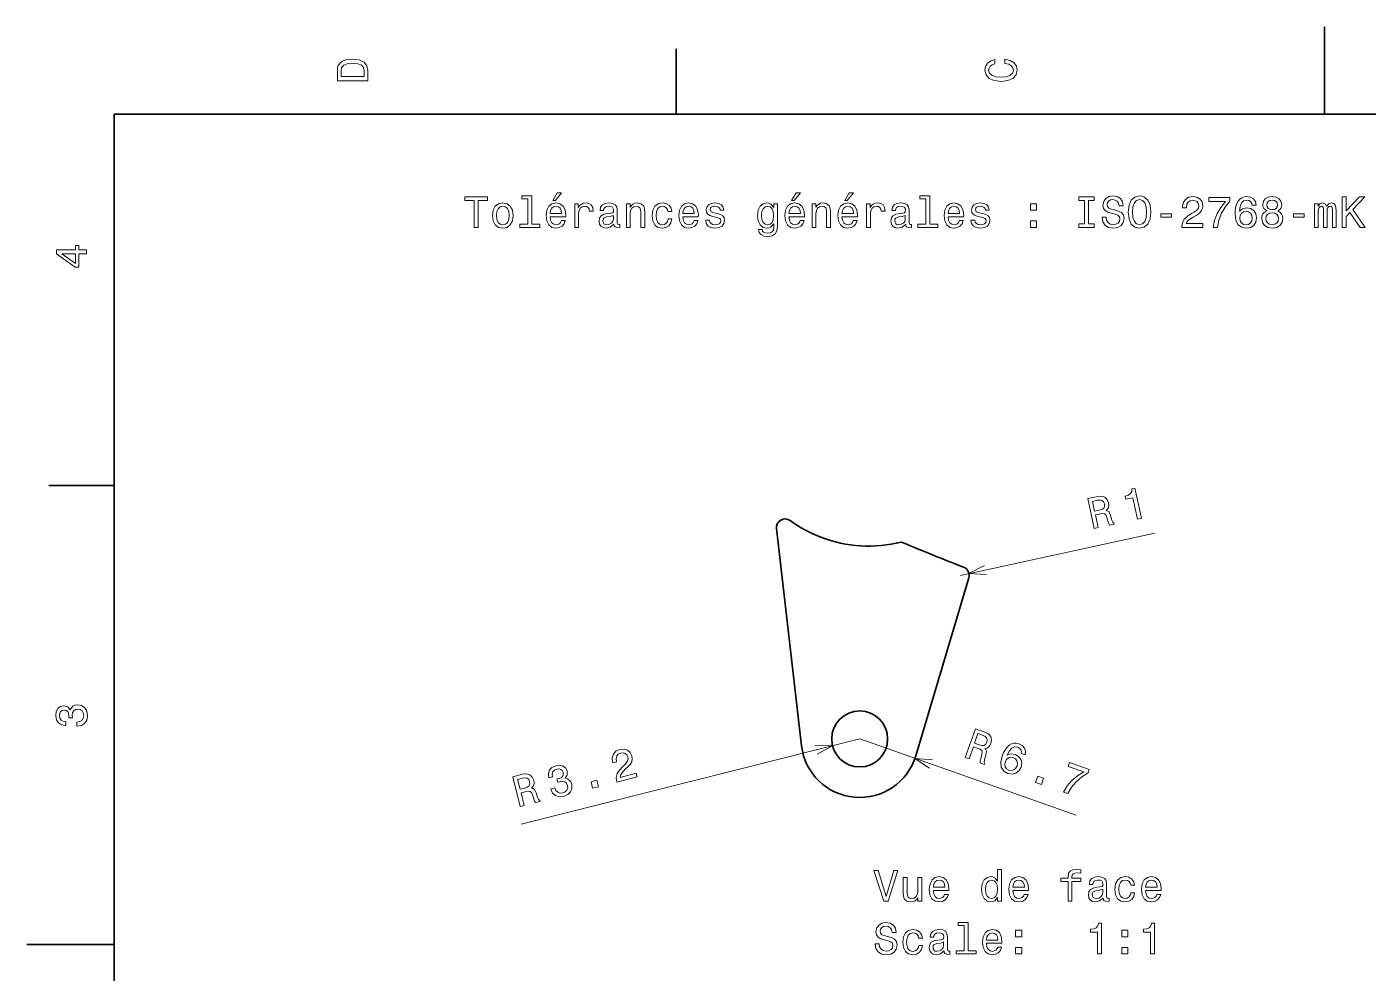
# Model space of a CAD drawing. Extents: x 0 to 297, y 0 to 210.
# Drawn here: x 0 to 153.5, y 101.7 to 210 of the extents above; entities that cross this region are included whole.
import ezdxf

# ---------------------------------------------------------------- set-up
doc = ezdxf.new("R2010")
doc.units = 0

msp = doc.modelspace()

# ---------------------------------------------------------------- linework, layer by layer
at = {"color": 7, "lineweight": 35, "ltscale": 0.25}
for p, q in [((148.5, 200), (148.5, 210)), ((10, 105), (0, 105))]:
    msp.add_line(p, q, dxfattribs=at)
at = {"color": 7, "lineweight": 35, "ltscale": 0.1875}
for p, q in [((74.300003, 200), (74.300003, 207.5)), ((10, 157.5), (2.5, 157.5))]:
    msp.add_line(p, q, dxfattribs=at)
at = {"color": 7, "lineweight": 35}
for p, q in [((287, 200), (10, 200)), ((10, 200), (10, 10)), ((85.776993, 152.578308), (88.652626, 127.743233)), ((101.72876, 126.59922), (107.796471, 146.946716))]:
    msp.add_line(p, q, dxfattribs=at)
at = {"color": 7, "lineweight": 13}
for p, q in [((106.838173, 147.232483), (129.091797, 152.061569)), ((95.308159, 128.51387), (56.563499, 118.760437)), ((95.308159, 128.51387), (120.064095, 119.802032))]:
    msp.add_line(p, q, dxfattribs=at)
for points in [[(35.533215, 204.994965), (35.533215, 203.829971), (39.033215, 203.829971), (39.033215, 204.994965), (38.922264, 205.544678), (38.584366, 205.953171), (38.034657, 206.205338), (37.283215, 206.296112), (36.516644, 206.215424), (36.21405, 206.114563), (35.971977, 205.973343), (35.644165, 205.56485), (35.563473, 205.297562)], [(35.951801, 204.959656), (36.027451, 205.342941), (36.259438, 205.605194), (36.672985, 205.761536), (37.283215, 205.811966), (37.873272, 205.756485), (38.286816, 205.600143), (38.533936, 205.332855), (38.614628, 204.959656), (38.614628, 204.298996), (35.951801, 204.298996)], [(111.93206, 205.817017), (112.35569, 205.716141), (112.658287, 205.549713), (112.844887, 205.317734), (112.905403, 205.045395), (112.814629, 204.71759), (112.54229, 204.460388), (112.098488, 204.28891), (111.483215, 204.233429), (110.872986, 204.28891), (110.424141, 204.455338), (110.151802, 204.71254), (110.055984, 205.045395), (110.106415, 205.287476), (110.247627, 205.494247), (110.474571, 205.655624), (110.787247, 205.766571), (110.787247, 206.245682), (110.308144, 206.094391), (109.94503, 205.832138), (109.718086, 205.474075), (109.637398, 205.045395), (109.763474, 204.510818), (110.116501, 204.10231), (110.696472, 203.840057), (111.483215, 203.749283), (112.269958, 203.840057), (112.84993, 204.10231), (113.208, 204.510818), (113.329041, 205.045395), (113.233215, 205.51442), (112.965927, 205.892654), (112.527161, 206.159943), (111.93206, 206.301163)], [(51.201794, 187.052185), (51.665771, 187.052185), (51.665771, 190.128555), (52.72485, 190.128555), (52.72485, 190.552185), (50.137672, 190.552185), (50.137672, 190.128555), (51.201794, 190.128555)], [(57.344444, 190.300018), (57.344444, 187.425385), (56.431622, 187.425385), (56.431622, 187.052185), (58.69603, 187.052185), (58.69603, 187.425385), (57.78825, 187.425385), (57.78825, 190.673218), (56.648479, 190.673218), (56.648479, 190.300018)], [(60.193871, 190.128555), (60.491421, 190.128555), (61.192429, 190.985901), (60.698193, 190.985901)], [(87.518074, 190.128555), (87.815628, 190.128555), (88.516632, 190.985901), (88.0224, 190.985901)], [(93.590118, 190.128555), (93.887665, 190.128555), (94.588676, 190.985901), (94.094437, 190.985901)], [(102.884781, 190.300018), (102.884781, 187.425385), (101.971962, 187.425385), (101.971962, 187.052185), (104.236374, 187.052185), (104.236374, 187.425385), (103.32859, 187.425385), (103.32859, 190.673218), (102.18882, 190.673218), (102.18882, 190.300018)], [(121.030319, 187.475815), (120.384781, 187.475815), (120.384781, 187.052185), (122.139824, 187.052185), (122.139824, 187.475815), (121.494293, 187.475815), (121.494293, 190.128555), (122.139824, 190.128555), (122.139824, 190.552185), (120.384781, 190.552185), (120.384781, 190.128555), (121.030319, 190.128555)], [(123.501503, 188.207077), (123.042564, 188.207077), (123.143433, 187.672501), (123.395592, 187.279129), (123.78392, 187.042099), (124.308418, 186.95636), (124.827873, 187.037048), (125.216202, 187.258957), (125.463318, 187.606934), (125.554092, 188.065872), (125.478447, 188.479416), (125.266632, 188.746704), (124.923691, 188.923218), (124.46476, 189.054352), (124.071388, 189.150162), (123.814178, 189.261124), (123.667931, 189.422501), (123.622536, 189.674667), (123.667931, 189.901611), (123.799049, 190.073074), (124.000778, 190.189072), (124.27816, 190.229416), (124.560577, 190.178986), (124.782478, 190.042816), (124.928734, 189.815872), (124.999336, 189.50824), (125.458275, 189.50824), (125.458275, 189.518326), (125.377579, 189.992386), (125.140549, 190.345413), (124.767349, 190.567322), (124.263031, 190.64296), (123.809135, 190.567322), (123.456108, 190.355499), (123.229164, 190.027695), (123.148476, 189.604065), (123.214035, 189.225815), (123.405678, 188.968613), (123.708275, 188.797134), (124.121819, 188.666016), (124.530319, 188.550018), (124.837959, 188.439072), (125.024559, 188.277695), (125.090118, 188.015442), (125.029602, 187.748154), (124.87326, 187.546417), (124.63623, 187.420334), (124.32859, 187.37999), (123.985649, 187.435471), (123.723404, 187.596848), (123.556976, 187.8591)], [(126.038246, 188.802185), (126.129028, 188.015442), (126.391273, 187.435471), (126.799774, 187.077408), (127.334358, 186.95636), (127.863899, 187.077408), (128.277435, 187.435471), (128.534637, 188.015442), (128.630463, 188.802185), (128.534637, 189.583893), (128.423691, 189.901611), (128.277435, 190.163849), (127.863899, 190.521927), (127.611732, 190.612701), (127.334358, 190.64801), (126.794731, 190.521927), (126.38623, 190.1689), (126.129028, 189.588928)], [(132.175858, 187.052185), (134.581482, 187.052185), (134.581482, 187.485901), (132.680176, 187.485901), (132.786102, 187.722931), (132.967651, 187.919617), (133.527435, 188.277695), (133.824997, 188.428986), (134.157852, 188.645844), (134.394882, 188.89801), (134.531052, 189.195557), (134.581482, 189.533447), (134.495743, 189.957077), (134.258713, 190.289932), (133.895599, 190.501755), (133.426575, 190.577408), (132.942429, 190.491669), (132.57428, 190.254639), (132.33725, 189.876389), (132.256561, 189.377106), (132.256561, 189.306503), (132.715485, 189.306503), (132.715485, 189.346848), (132.760864, 189.689789), (132.897034, 189.941956), (133.113892, 190.103333), (133.401367, 190.158813), (133.693878, 190.108383), (133.910736, 189.9823), (134.051941, 189.785614), (134.102371, 189.538498), (134.067078, 189.306503), (133.971252, 189.109818), (133.809875, 188.938354), (133.587967, 188.787048), (133.290405, 188.625671), (132.796173, 188.312988), (132.448196, 187.980133), (132.241425, 187.576675), (132.175858, 187.067322)], [(135.741425, 187.052185), (136.250793, 187.052185), (136.417221, 187.884323), (136.709717, 188.66098), (137.12326, 189.382156), (137.662903, 190.057953), (137.662903, 190.476532), (135.262329, 190.476532), (135.262329, 190.017609), (137.178741, 190.017609), (136.623993, 189.336761), (136.205414, 188.625671), (135.912903, 187.869186)], [(140.688843, 189.6091), (140.593018, 190.017609), (140.371109, 190.32019), (140.028168, 190.511841), (139.584366, 190.577408), (139.286819, 190.542099), (139.029602, 190.446274), (138.802673, 190.289932), (138.611023, 190.068039), (138.459732, 189.790665), (138.348785, 189.452759), (138.278168, 189.054352), (138.257996, 188.605499), (138.338684, 187.889359), (138.585815, 187.369904), (138.984222, 187.057236), (139.5289, 186.951324), (140.018097, 187.042099), (140.391296, 187.279129), (140.633362, 187.652328), (140.719086, 188.126389), (140.633362, 188.605499), (140.401367, 188.973648), (140.043304, 189.205643), (139.599487, 189.286331), (139.120392, 189.185471), (138.762329, 188.89801), (138.837982, 189.452759), (138.999359, 189.851181), (139.246475, 190.088211), (139.589417, 190.1689), (139.841583, 190.128555), (140.033218, 190.022644), (140.159302, 189.84613), (140.224854, 189.6091)], [(141.88913, 188.938354), (141.631927, 188.797134), (141.455414, 188.600449), (141.344452, 188.353333), (141.309158, 188.055786), (141.389847, 187.606934), (141.621826, 187.258957), (142.000076, 187.037048), (142.514496, 186.951324), (143.023849, 187.037048), (143.4021, 187.258957), (143.634094, 187.606934), (143.719818, 188.055786), (143.679474, 188.353333), (143.573563, 188.600449), (143.391998, 188.797134), (143.139847, 188.938354), (143.341583, 189.059387), (143.482788, 189.225815), (143.568512, 189.427551), (143.598785, 189.674667), (143.518097, 190.03273), (143.306274, 190.32019), (142.963333, 190.50679), (142.514496, 190.577408), (142.060593, 190.50679), (141.717651, 190.32019), (141.500793, 190.03273), (141.42514, 189.674667), (141.450363, 189.427551), (141.536102, 189.225815)], [(150.528183, 187.052185), (150.992157, 187.052185), (150.992157, 188.297867), (151.405701, 188.741669), (152.58078, 187.052185), (153.14563, 187.052185), (151.733521, 189.079559), (153.10527, 190.552185), (152.48999, 190.552185), (150.992157, 188.933304), (150.992157, 190.552185), (150.528183, 190.552185)], [(53.294735, 188.403763), (53.375427, 187.788498), (53.607414, 187.33461), (53.975571, 187.052185), (54.469807, 186.95636), (54.959, 187.052185), (55.327156, 187.329559), (55.559143, 187.783447), (55.644878, 188.403763), (55.559143, 189.019043), (55.327156, 189.477982), (54.959, 189.755356), (54.469807, 189.856216), (53.975571, 189.755356), (53.607414, 189.472931), (53.375427, 189.019043)], [(53.748623, 188.408813), (53.794014, 188.862701), (53.935223, 189.190521), (54.16217, 189.392242), (54.469807, 189.462845), (54.7724, 189.392242), (54.999344, 189.195557), (55.140556, 188.862701), (55.190987, 188.408813), (55.140556, 187.949875), (54.999344, 187.61702), (54.7724, 187.415298), (54.469807, 187.349731), (54.16217, 187.415298), (53.935223, 187.61702), (53.794014, 187.949875)], [(59.88623, 188.277695), (61.661449, 188.277695), (61.666492, 188.484467), (61.5858, 189.064438), (61.363899, 189.498154), (61.010872, 189.760391), (60.541851, 189.856216), (60.08292, 189.755356), (59.729893, 189.472931), (59.502949, 189.014008), (59.422256, 188.408813), (59.497906, 187.788498), (59.72485, 187.33461), (60.07283, 187.052185), (60.526722, 186.95636), (60.920094, 187.021927), (61.242859, 187.19339), (61.479893, 187.465729), (61.616058, 187.828842), (61.177299, 187.828842), (61.086521, 187.627106), (60.955399, 187.475815), (60.582199, 187.354782), (60.294735, 187.410248), (60.077873, 187.586761), (59.936665, 187.874237), (59.88623, 188.262558)], [(59.88623, 188.650894), (59.941708, 188.998871), (60.077873, 189.256073), (60.284649, 189.412415), (60.556984, 189.467896), (60.824272, 189.412415), (61.031044, 189.256073), (61.157127, 188.998871), (61.202515, 188.650894)], [(62.700356, 187.052185), (63.144157, 187.052185), (63.144157, 188.600449), (63.189545, 188.973648), (63.325714, 189.240952), (63.547615, 189.402328), (63.845165, 189.457809), (64.06707, 189.422501), (64.233498, 189.32164), (64.334358, 189.150162), (64.369659, 188.918182), (64.818512, 188.918182), (64.757988, 189.326675), (64.591568, 189.619186), (64.314186, 189.7957), (63.935944, 189.856216), (63.678741, 189.815872), (63.456837, 189.715012), (63.260151, 189.543533), (63.103813, 189.311554), (63.103813, 189.760391), (62.700356, 189.760391)], [(67.178741, 187.405212), (67.178741, 187.390076), (67.203957, 187.218613), (67.279602, 187.09758), (67.597328, 187.001755), (67.844444, 187.042099), (67.844444, 187.38504), (67.738541, 187.369904), (67.597328, 187.435471), (67.572113, 187.637207), (67.572113, 189.039215), (67.511597, 189.397293), (67.335083, 189.649445), (67.027443, 189.800751), (66.593727, 189.856216), (66.170097, 189.7957), (65.857414, 189.624237), (65.660728, 189.356934), (65.595169, 189.003922), (65.595169, 188.973648), (65.993584, 188.973648), (66.028885, 189.185471), (66.139832, 189.336761), (66.321396, 189.427551), (66.578598, 189.462845), (66.825714, 189.437637), (67.002228, 189.361984), (67.108139, 189.230865), (67.14344, 189.049301), (67.12326, 188.837494), (67.042572, 188.731583), (66.840843, 188.681152), (66.462601, 188.640808), (66.028885, 188.550018), (65.721245, 188.388641), (65.539688, 188.136475), (65.484215, 187.763275), (65.534645, 187.43042), (65.690987, 187.183304), (65.943146, 187.026962), (66.29113, 186.971497), (66.760155, 187.077408)], [(68.605972, 187.052185), (69.049774, 187.052185), (69.049774, 188.615585), (69.095169, 188.973648), (69.241425, 189.235901), (69.468369, 189.397293), (69.770958, 189.457809), (70.013031, 189.407379), (70.16433, 189.27121), (70.239975, 189.044266), (70.265198, 188.741669), (70.265198, 187.052185), (70.709, 187.052185), (70.709, 188.832443), (70.688828, 189.190521), (70.598053, 189.488068), (70.300499, 189.760391), (69.836517, 189.856216), (69.579315, 189.820923), (69.362457, 189.725098), (69.175858, 189.563705), (69.029602, 189.346848), (69.029602, 189.760391), (68.605972, 189.760391)], [(73.366783, 188.862701), (73.805542, 188.862701), (73.714767, 189.266159), (73.49791, 189.583893), (73.160011, 189.780579), (72.721252, 189.856216), (72.237099, 189.755356), (71.868942, 189.472931), (71.636955, 189.014008), (71.556259, 188.398727), (71.631912, 187.788498), (71.858856, 187.33461), (72.216927, 187.052185), (72.706116, 186.95636), (73.139839, 187.032013), (73.477737, 187.24382), (73.709717, 187.576675), (73.810585, 188.020477), (73.386955, 188.020477), (73.31131, 187.738068), (73.170097, 187.526245), (72.968369, 187.395126), (72.721252, 187.354782), (72.413612, 187.420334), (72.191711, 187.62207), (72.055542, 187.949875), (72.010155, 188.413849), (72.055542, 188.867752), (72.196754, 189.195557), (72.423698, 189.397293), (72.721252, 189.467896), (72.983498, 189.422501), (73.180183, 189.306503), (73.31131, 189.114868)], [(75.066345, 188.277695), (76.841568, 188.277695), (76.846603, 188.484467), (76.765915, 189.064438), (76.544014, 189.498154), (76.190987, 189.760391), (75.72197, 189.856216), (75.263031, 189.755356), (74.910011, 189.472931), (74.68306, 189.014008), (74.602371, 188.408813), (74.678024, 187.788498), (74.904968, 187.33461), (75.252945, 187.052185), (75.706841, 186.95636), (76.100212, 187.021927), (76.422974, 187.19339), (76.660011, 187.465729), (76.796173, 187.828842), (76.357414, 187.828842), (76.266632, 187.627106), (76.135513, 187.475815), (75.762314, 187.354782), (75.474854, 187.410248), (75.257996, 187.586761), (75.116783, 187.874237), (75.066345, 188.262558)], [(75.066345, 188.650894), (75.121826, 188.998871), (75.257996, 189.256073), (75.464767, 189.412415), (75.737099, 189.467896), (76.004387, 189.412415), (76.211159, 189.256073), (76.337242, 188.998871), (76.382629, 188.650894)], [(79.040413, 188.630722), (78.61174, 188.731583), (78.294014, 188.84758), (78.18811, 189.08461), (78.218369, 189.251038), (78.324272, 189.37207), (78.495743, 189.447723), (78.742859, 189.477982), (78.979889, 189.447723), (79.166489, 189.356934), (79.287529, 189.220779), (79.337959, 189.039215), (79.771683, 189.039215), (79.771683, 189.049301), (79.69603, 189.377106), (79.489258, 189.634323), (79.166489, 189.7957), (78.742859, 189.856216), (78.314186, 189.7957), (78.001511, 189.629272), (77.804825, 189.382156), (77.744301, 189.069473), (77.789688, 188.766876), (77.930901, 188.555069), (78.162888, 188.403763), (78.500786, 188.297867), (78.995026, 188.176819), (79.297615, 188.050751), (79.378311, 187.949875), (79.408569, 187.798584), (79.363174, 187.611984), (79.242142, 187.470779), (79.045456, 187.37999), (78.783203, 187.349731), (78.505829, 187.37999), (78.3041, 187.485901), (78.167931, 187.657379), (78.112457, 187.894409), (77.683784, 187.894409), (77.754387, 187.490952), (77.961159, 187.198441), (78.288971, 187.021927), (78.742859, 186.95636), (79.216927, 187.021927), (79.564911, 187.198441), (79.776718, 187.480865), (79.852371, 187.849014), (79.796898, 188.166733), (79.640556, 188.383591), (79.383347, 188.524811)], [(85.894157, 187.173218), (85.894157, 189.760391), (85.47052, 189.760391), (85.47052, 189.32164), (85.122543, 189.720047), (84.910721, 189.820923), (84.673691, 189.856216), (84.245026, 189.755356), (83.91217, 189.472931), (83.695313, 189.019043), (83.619659, 188.408813), (83.695313, 187.793533), (83.91217, 187.339645), (84.245026, 187.052185), (84.673691, 186.95636), (84.915771, 186.991669), (85.1175, 187.082443), (85.47052, 187.465729), (85.47052, 187.082443), (85.430176, 186.779846), (85.319229, 186.562988), (85.107407, 186.436905), (84.789688, 186.391525), (84.512314, 186.421783), (84.315628, 186.497437), (84.199631, 186.628555), (84.16433, 186.805069), (83.735657, 186.805069), (83.735657, 186.784897), (83.801216, 186.462128), (84.002945, 186.220047), (84.325714, 186.063705), (84.764473, 186.00824), (85.288971, 186.083893), (85.636948, 186.2957), (85.833633, 186.663864)], [(84.078598, 188.408813), (84.123978, 188.857666), (84.260147, 189.190521), (84.47197, 189.387207), (84.754387, 189.457809), (85.051941, 189.387207), (85.273834, 189.190521), (85.410004, 188.857666), (85.460434, 188.408813), (85.410004, 187.949875), (85.273834, 187.62207), (85.051941, 187.420334), (84.754387, 187.354782), (84.47197, 187.420334), (84.260147, 187.62207), (84.123978, 187.954926)], [(87.210434, 188.277695), (88.985657, 188.277695), (88.990692, 188.484467), (88.910004, 189.064438), (88.688103, 189.498154), (88.335075, 189.760391), (87.866058, 189.856216), (87.40712, 189.755356), (87.054092, 189.472931), (86.827148, 189.014008), (86.74646, 188.408813), (86.822113, 187.788498), (87.049057, 187.33461), (87.397034, 187.052185), (87.850922, 186.95636), (88.244301, 187.021927), (88.567062, 187.19339), (88.804092, 187.465729), (88.940262, 187.828842), (88.501503, 187.828842), (88.410721, 187.627106), (88.279602, 187.475815), (87.906403, 187.354782), (87.618942, 187.410248), (87.402084, 187.586761), (87.260864, 187.874237), (87.210434, 188.262558)], [(87.210434, 188.650894), (87.265915, 188.998871), (87.402084, 189.256073), (87.608856, 189.412415), (87.881187, 189.467896), (88.148483, 189.412415), (88.355255, 189.256073), (88.481331, 188.998871), (88.526718, 188.650894)], [(89.858131, 187.052185), (90.301933, 187.052185), (90.301933, 188.615585), (90.347321, 188.973648), (90.493576, 189.235901), (90.72052, 189.397293), (91.023117, 189.457809), (91.26519, 189.407379), (91.416489, 189.27121), (91.492142, 189.044266), (91.517349, 188.741669), (91.517349, 187.052185), (91.961159, 187.052185), (91.961159, 188.832443), (91.940979, 189.190521), (91.850204, 189.488068), (91.552658, 189.760391), (91.088684, 189.856216), (90.831474, 189.820923), (90.614616, 189.725098), (90.428017, 189.563705), (90.281761, 189.346848), (90.281761, 189.760391), (89.858131, 189.760391)], [(93.282486, 188.277695), (95.057693, 188.277695), (95.062744, 188.484467), (94.982048, 189.064438), (94.760147, 189.498154), (94.40712, 189.760391), (93.938103, 189.856216), (93.479172, 189.755356), (93.126144, 189.472931), (92.8992, 189.014008), (92.818504, 188.408813), (92.89415, 187.788498), (93.121094, 187.33461), (93.469086, 187.052185), (93.922974, 186.95636), (94.316345, 187.021927), (94.639114, 187.19339), (94.876144, 187.465729), (95.012314, 187.828842), (94.573547, 187.828842), (94.482773, 187.627106), (94.351646, 187.475815), (93.978447, 187.354782), (93.690979, 187.410248), (93.474121, 187.586761), (93.332916, 187.874237), (93.282486, 188.262558)], [(93.282486, 188.650894), (93.337952, 188.998871), (93.474121, 189.256073), (93.680893, 189.412415), (93.953232, 189.467896), (94.22052, 189.412415), (94.427292, 189.256073), (94.553375, 188.998871), (94.598763, 188.650894)], [(96.096603, 187.052185), (96.540405, 187.052185), (96.540405, 188.600449), (96.5858, 188.973648), (96.721962, 189.240952), (96.943863, 189.402328), (97.241409, 189.457809), (97.463318, 189.422501), (97.629745, 189.32164), (97.730606, 189.150162), (97.765915, 188.918182), (98.214752, 188.918182), (98.154236, 189.326675), (97.987808, 189.619186), (97.710434, 189.7957), (97.332191, 189.856216), (97.074989, 189.815872), (96.853088, 189.715012), (96.656403, 189.543533), (96.500061, 189.311554), (96.500061, 189.760391), (96.096603, 189.760391)], [(100.574982, 187.405212), (100.574982, 187.390076), (100.600204, 187.218613), (100.67585, 187.09758), (100.993576, 187.001755), (101.240692, 187.042099), (101.240692, 187.38504), (101.134781, 187.369904), (100.993576, 187.435471), (100.968353, 187.637207), (100.968353, 189.039215), (100.907837, 189.397293), (100.731323, 189.649445), (100.423691, 189.800751), (99.989975, 189.856216), (99.566345, 189.7957), (99.253662, 189.624237), (99.056976, 189.356934), (98.991409, 189.003922), (98.991409, 188.973648), (99.389832, 188.973648), (99.425133, 189.185471), (99.536087, 189.336761), (99.717636, 189.427551), (99.974838, 189.462845), (100.221962, 189.437637), (100.398476, 189.361984), (100.504379, 189.230865), (100.539688, 189.049301), (100.519516, 188.837494), (100.43882, 188.731583), (100.237091, 188.681152), (99.858849, 188.640808), (99.425133, 188.550018), (99.117493, 188.388641), (98.935944, 188.136475), (98.880463, 187.763275), (98.930893, 187.43042), (99.087234, 187.183304), (99.339401, 187.026962), (99.687378, 186.971497), (100.156403, 187.077408)], [(105.426575, 188.277695), (107.201782, 188.277695), (107.206833, 188.484467), (107.126137, 189.064438), (106.904236, 189.498154), (106.551208, 189.760391), (106.082191, 189.856216), (105.62326, 189.755356), (105.270233, 189.472931), (105.043289, 189.014008), (104.962593, 188.408813), (105.038239, 187.788498), (105.265182, 187.33461), (105.613174, 187.052185), (106.067062, 186.95636), (106.460434, 187.021927), (106.783203, 187.19339), (107.020233, 187.465729), (107.156403, 187.828842), (106.717636, 187.828842), (106.626862, 187.627106), (106.495735, 187.475815), (106.122536, 187.354782), (105.835068, 187.410248), (105.61821, 187.586761), (105.477005, 187.874237), (105.426575, 188.262558)], [(105.426575, 188.650894), (105.48204, 188.998871), (105.61821, 189.256073), (105.824982, 189.412415), (106.097321, 189.467896), (106.364609, 189.412415), (106.571381, 189.256073), (106.697464, 188.998871), (106.742851, 188.650894)], [(109.400635, 188.630722), (108.971954, 188.731583), (108.654236, 188.84758), (108.548325, 189.08461), (108.578583, 189.251038), (108.684494, 189.37207), (108.855965, 189.447723), (109.103081, 189.477982), (109.340118, 189.447723), (109.526718, 189.356934), (109.647751, 189.220779), (109.698181, 189.039215), (110.131897, 189.039215), (110.131897, 189.049301), (110.056252, 189.377106), (109.84948, 189.634323), (109.526718, 189.7957), (109.103081, 189.856216), (108.674408, 189.7957), (108.361725, 189.629272), (108.165039, 189.382156), (108.104523, 189.069473), (108.149918, 188.766876), (108.291122, 188.555069), (108.523109, 188.403763), (108.861008, 188.297867), (109.35524, 188.176819), (109.657837, 188.050751), (109.738525, 187.949875), (109.768784, 187.798584), (109.723404, 187.611984), (109.602364, 187.470779), (109.405678, 187.37999), (109.143433, 187.349731), (108.866051, 187.37999), (108.664322, 187.485901), (108.528152, 187.657379), (108.472679, 187.894409), (108.044006, 187.894409), (108.114609, 187.490952), (108.321381, 187.198441), (108.649193, 187.021927), (109.103081, 186.95636), (109.577148, 187.021927), (109.925125, 187.198441), (110.136948, 187.480865), (110.212593, 187.849014), (110.15712, 188.166733), (110.000778, 188.383591), (109.743576, 188.524811)], [(114.842278, 189.008957), (115.538239, 189.008957), (115.538239, 189.760391), (114.842278, 189.760391)], [(126.5224, 188.802185), (126.577873, 189.412415), (126.744301, 189.861267), (127.001503, 190.133591), (127.334358, 190.229416), (127.662163, 190.133591), (127.919373, 189.856216), (128.0858, 189.407379), (128.146317, 188.802185), (128.0858, 188.191956), (127.919373, 187.743103), (127.662163, 187.470779), (127.334358, 187.37999), (127.001503, 187.470779), (126.744301, 187.743103), (126.577873, 188.186905)], [(140.229904, 188.121353), (140.174423, 187.803619), (140.033218, 187.561554), (139.806274, 187.400162), (139.523849, 187.349731), (139.226303, 187.400162), (138.999359, 187.556503), (138.853104, 187.798584), (138.807709, 188.116302), (138.858154, 188.428986), (138.999359, 188.666016), (139.231354, 188.817322), (139.544022, 188.872787), (139.81636, 188.817322), (140.033218, 188.671066), (140.174423, 188.434036)], [(141.904266, 189.634323), (141.944611, 189.856216), (142.065643, 190.027695), (142.257278, 190.133591), (142.514496, 190.17395), (142.766647, 190.133591), (142.958282, 190.027695), (143.07933, 189.856216), (143.124725, 189.634323), (143.07933, 189.407379), (142.958282, 189.230865), (142.766647, 189.114868), (142.514496, 189.079559), (142.257278, 189.119904), (142.065643, 189.230865), (141.944611, 189.407379)], [(147.366089, 187.052185), (147.774582, 187.052185), (147.774582, 188.862701), (147.799805, 189.13504), (147.875443, 189.331726), (147.99144, 189.447723), (148.142731, 189.493103), (148.263763, 189.452759), (148.344467, 189.351898), (148.384811, 189.18042), (148.399933, 188.953476), (148.399933, 187.052185), (148.783234, 187.052185), (148.783234, 188.862701), (148.808441, 189.12999), (148.884094, 189.326675), (149.005127, 189.447723), (149.156433, 189.493103), (149.277466, 189.452759), (149.358154, 189.351898), (149.408585, 188.953476), (149.408585, 187.052185), (149.817078, 187.052185), (149.817078, 188.923218), (149.79187, 189.311554), (149.711182, 189.6091), (149.549805, 189.790665), (149.287537, 189.856216), (148.979919, 189.755356), (148.742889, 189.462845), (148.556274, 189.750305), (148.243591, 189.856216), (147.956146, 189.755356), (147.75946, 189.472931), (147.75946, 189.760391), (147.366089, 189.760391)], [(67.128311, 188.000305), (67.067787, 187.738068), (66.906403, 187.536331), (66.66433, 187.405212), (66.366783, 187.359818), (66.17514, 187.38504), (66.038971, 187.465729), (65.953232, 187.606934), (65.928024, 187.803619), (65.948196, 187.980133), (66.028885, 188.106216), (66.351654, 188.247437), (66.760155, 188.307953), (67.128311, 188.428986)], [(100.524551, 188.000305), (100.464035, 187.738068), (100.302658, 187.536331), (100.060577, 187.405212), (99.763031, 187.359818), (99.571381, 187.38504), (99.435219, 187.465729), (99.349487, 187.606934), (99.324265, 187.803619), (99.344437, 187.980133), (99.425133, 188.106216), (99.747894, 188.247437), (100.156403, 188.307953), (100.524551, 188.428986)], [(114.842278, 187.052185), (115.538239, 187.052185), (115.538239, 187.803619), (114.842278, 187.803619)], [(129.760162, 188.207077), (130.980621, 188.207077), (130.980621, 188.605499), (129.760162, 188.605499)], [(141.793304, 188.065872), (141.838684, 188.33316), (141.984955, 188.534897), (142.211884, 188.666016), (142.514496, 188.711411), (142.812042, 188.666016), (143.038986, 188.534897), (143.185242, 188.33316), (143.235672, 188.065872), (143.185242, 187.778412), (143.038986, 187.561554), (142.812042, 187.420334), (142.514496, 187.374954), (142.211884, 187.420334), (141.984955, 187.561554), (141.838684, 187.778412)], [(144.940277, 188.207077), (146.160736, 188.207077), (146.160736, 188.605499), (144.940277, 188.605499)], [(6.833213, 184.02739), (6.833213, 184.481277), (5.965778, 184.481277), (5.965778, 184.98056), (5.56232, 184.98056), (5.56232, 184.481277), (3.408862, 184.481277), (3.408862, 184.022339), (5.521974, 182.489197), (5.965778, 182.489197), (5.965778, 184.02739)], [(5.56232, 182.912827), (3.993876, 184.02739), (5.56232, 184.02739)], [(127.095474, 153.674911), (127.543961, 153.772232), (126.796387, 157.21727), (126.461243, 157.144547), (126.437775, 156.824646), (126.304192, 156.584076), (126.058792, 156.406982), (125.69278, 156.28627), (125.768715, 155.93634), (126.567139, 156.109604)], [(122.1409, 152.599762), (122.599251, 152.699219), (122.285889, 154.14328), (122.754097, 154.244873), (123.102303, 154.304962), (123.334129, 154.28302), (123.487709, 154.146042), (123.60009, 153.865952), (123.720993, 153.427734), (123.81366, 153.143372), (123.910233, 152.983704), (124.427734, 153.096008), (124.40741, 153.189651), (124.264107, 153.30304), (124.169067, 153.550781), (124.014786, 154.095276), (123.842232, 154.48616), (123.701065, 154.589706), (123.503319, 154.644852), (123.673721, 154.810837), (123.774292, 155.01329), (123.815948, 155.24939), (123.788834, 155.517029), (123.62999, 155.916046), (123.365479, 156.183762), (122.99955, 156.300461), (122.542084, 156.26828), (121.398666, 156.020142)], [(122.504845, 155.821548), (122.811905, 155.857208), (123.044151, 155.809555), (123.214653, 155.665939), (123.317833, 155.404495), (123.330582, 155.107941), (123.23494, 154.90657), (123.027481, 154.768661), (122.722328, 154.676636), (122.194977, 154.562195), (121.947922, 155.700684)], [(5.73379, 129.979111), (5.769093, 129.979111), (6.253242, 130.059799), (6.616354, 130.296829), (6.848343, 130.670029), (6.934078, 131.164276), (6.848343, 131.688766), (6.626441, 132.082138), (6.273415, 132.334305), (5.819525, 132.425079), (5.521974, 132.384735), (5.279899, 132.273788), (5.0933, 132.092224), (4.957133, 131.850143), (4.684798, 132.177963), (4.251081, 132.293961), (3.857709, 132.218307), (3.560158, 132.00145), (3.373559, 131.648422), (3.307997, 131.164276), (3.388689, 130.710388), (3.610591, 130.362396), (3.963617, 130.135452), (4.432637, 130.059799), (4.46794, 130.059799), (4.46794, 130.508652), (4.145173, 130.548996), (3.913184, 130.680115), (3.771974, 130.891937), (3.721542, 131.189484), (3.761888, 131.451736), (3.867795, 131.643372), (4.039265, 131.759369), (4.271254, 131.804764), (4.518372, 131.759369), (4.684798, 131.638336), (4.785663, 131.426514), (4.815922, 131.139053), (4.810879, 130.942368), (5.209294, 130.942368), (5.199208, 131.189484), (5.244596, 131.507217), (5.365634, 131.744247), (5.56232, 131.885452), (5.819525, 131.935883), (6.112032, 131.880417), (6.328891, 131.734161), (6.465058, 131.502167), (6.510447, 131.194534), (6.460014, 130.876801), (6.308718, 130.644821), (6.066643, 130.498566), (5.73379, 130.443085)], [(107.379692, 126.386017), (107.822113, 126.230324), (108.31263, 127.624199), (108.764572, 127.465157), (109.09256, 127.333694), (109.278442, 127.193436), (109.337364, 126.996262), (109.286163, 126.698845), (109.159279, 126.262321), (109.08905, 125.971603), (109.087547, 125.785004), (109.587059, 125.609222), (109.618866, 125.699615), (109.55632, 125.871323), (109.605316, 126.132088), (109.759521, 126.67662), (109.817596, 127.09993), (109.751709, 127.262123), (109.612259, 127.412781), (109.844398, 127.464752), (110.036194, 127.584381), (110.195488, 127.763565), (110.312759, 128.005646), (110.386787, 128.428696), (110.301964, 128.795364), (110.051605, 129.086639), (109.64521, 129.299149), (108.541527, 129.687546)], [(109.379227, 128.938309), (109.65937, 128.807648), (109.832123, 128.645279), (109.901978, 128.433563), (109.852715, 128.15686), (109.708046, 127.897675), (109.521004, 127.776375), (109.272034, 127.767754), (108.963959, 127.849434), (108.454933, 128.028564), (108.841652, 129.127487)], [(114.238243, 126.683052), (114.283455, 127.100197), (114.174583, 127.459297), (113.914703, 127.753906), (113.517838, 127.963074), (113.225433, 128.028549), (112.951004, 128.023544), (112.685036, 127.951401), (112.430595, 127.805702), (112.195801, 127.594276), (111.978973, 127.31237), (111.780121, 126.959984), (111.612091, 126.543282), (111.450485, 125.840965), (111.511154, 125.268936), (111.783188, 124.841736), (112.26181, 124.561028), (112.753403, 124.484268), (113.18412, 124.583969), (113.536354, 124.855652), (113.774597, 125.274376), (113.85276, 125.754776), (113.756134, 126.179062), (113.495384, 126.516762), (113.103531, 126.740196), (112.618111, 126.804092), (112.184921, 126.651794), (112.44043, 127.149979), (112.724915, 127.472229), (113.036705, 127.613792), (113.386986, 127.576065), (113.611458, 127.4543), (113.75708, 127.290779), (113.817413, 127.082428), (113.800575, 126.837067)], [(67.513916, 123.579453), (69.846756, 124.16671), (69.740875, 124.587303), (67.89711, 124.123161), (67.94194, 124.378876), (68.069992, 124.61393), (68.525444, 125.097824), (68.777054, 125.317184), (69.046898, 125.608734), (69.215202, 125.911133), (69.274612, 126.232925), (69.241028, 126.572906), (69.054474, 126.962791), (68.743355, 127.227707), (68.339523, 127.344475), (67.866226, 127.303337), (67.417648, 127.102005), (67.1185, 126.782272), (66.980972, 126.357605), (67.024612, 125.853737), (67.041847, 125.785263), (67.486893, 125.897301), (67.477043, 125.936424), (67.43734, 126.280067), (67.507828, 126.557846), (67.678734, 126.767281), (67.943954, 126.891258), (68.239929, 126.913757), (68.481003, 126.844429), (68.665955, 126.688171), (68.775192, 126.460838), (68.797585, 126.227249), (68.752678, 126.013123), (68.638039, 125.807442), (68.459785, 125.606552), (68.210632, 125.377419), (67.807678, 124.953545), (67.551483, 124.545807), (67.449463, 124.10408), (67.510223, 123.594124)], [(113.311462, 125.432007), (113.153664, 125.150711), (112.940109, 124.969238), (112.672455, 124.892342), (112.389313, 124.938522), (112.125374, 125.084869), (111.963196, 125.307678), (111.905594, 125.584579), (111.968246, 125.899353), (112.119614, 126.177559), (112.331497, 126.354279), (112.600555, 126.419983), (112.913925, 126.368515), (113.152397, 126.225784), (113.308411, 126.015839), (113.36293, 125.745369)], [(56.456734, 120.795952), (56.911564, 120.910454), (56.550835, 122.343407), (57.01545, 122.460373), (57.361485, 122.531876), (57.59391, 122.517578), (57.751915, 122.385735), (57.873459, 122.109497), (58.008717, 121.675499), (58.110699, 121.394333), (58.212475, 121.237938), (58.725994, 121.36721), (58.702602, 121.460129), (58.555645, 121.568756), (58.452499, 121.813217), (58.280376, 122.352348), (58.095051, 122.737343), (57.950554, 122.836182), (57.751099, 122.884789), (57.915947, 123.056297), (58.009792, 123.26194), (58.043655, 123.49929), (58.007748, 123.765884), (57.835861, 124.159462), (57.562672, 124.418327), (57.193108, 124.522911), (56.736942, 124.475693), (55.602314, 124.190063)], [(59.960423, 122.811684), (59.969044, 122.777451), (60.165482, 122.327644), (60.483986, 122.033386), (60.902527, 121.899521), (61.40274, 121.937035), (61.890438, 122.148216), (62.217735, 122.459435), (62.376087, 122.863335), (62.353317, 123.325653), (62.241554, 123.604355), (62.074863, 123.812019), (61.853249, 123.948654), (61.585255, 124.021599), (61.836666, 124.365723), (61.843273, 124.814636), (61.673882, 125.177635), (61.390945, 125.413246), (61.003048, 125.508018), (60.51754, 125.453407), (60.09708, 125.264351), (59.813797, 124.964218), (59.679901, 124.566467), (59.721039, 124.09317), (59.729656, 124.058937), (60.164921, 124.16851), (60.125256, 124.491356), (60.195778, 124.748337), (60.366711, 124.936981), (60.642948, 125.058533), (60.907112, 125.083427), (61.118809, 125.027504), (61.273155, 124.889542), (61.373802, 124.675652), (61.390114, 124.424927), (61.313366, 124.233986), (61.132584, 124.084465), (60.861202, 123.984947), (60.669235, 123.941826), (60.766499, 123.555466), (61.003677, 123.625572), (61.322868, 123.659119), (61.582275, 123.599609), (61.767227, 123.443344), (61.878925, 123.20623), (61.896534, 122.909035), (61.807644, 122.663033), (61.615917, 122.47435), (61.328667, 122.355232), (61.008244, 122.326576), (60.746342, 122.416664), (60.545418, 122.615715), (60.410362, 122.92495)], [(118.634811, 122.42524), (119.115295, 122.256149), (119.548515, 122.985855), (120.082245, 123.621368), (120.711746, 124.164383), (121.445099, 124.622719), (121.584053, 125.01757), (119.319595, 125.814453), (119.167252, 125.381546), (120.975014, 124.745377), (120.225708, 124.2873), (119.594803, 123.755478), (119.067764, 123.138992)], [(56.714436, 124.027977), (57.020153, 124.07373), (57.253841, 124.033745), (57.428978, 123.895813), (57.540707, 123.637909), (57.56321, 123.341942), (57.474251, 123.137527), (57.271442, 122.992867), (56.969486, 122.890846), (56.44619, 122.759117), (56.161793, 123.888855)], [(64.746796, 122.882866), (65.4217, 123.052765), (65.238258, 123.781471), (64.563354, 123.611572)], [(115.443649, 123.548241), (116.100143, 123.317207), (116.349594, 124.026039), (115.693085, 124.257065)], [(99.199799, 113.462288), (98.322281, 110.481743), (97.41954, 113.462288), (96.940437, 113.462288), (98.070122, 109.957245), (98.57444, 109.957245), (99.678909, 113.462288)], [(102.402252, 112.665459), (101.95845, 112.665459), (101.95845, 111.102058), (101.908012, 110.738945), (101.761765, 110.4767), (101.534813, 110.315315), (101.237267, 110.264885), (101.000237, 110.305229), (100.848938, 110.426262), (100.763199, 110.633034), (100.743027, 110.925545), (100.743027, 112.665459), (100.299225, 112.665459), (100.299225, 110.885201), (100.314354, 110.52713), (100.410179, 110.229576), (100.702682, 109.957245), (101.171707, 109.861427), (101.423866, 109.896729), (101.640724, 109.987503), (101.827324, 110.143845), (101.978622, 110.370789), (101.978622, 109.957245), (102.402252, 109.957245)], [(103.738708, 111.182747), (105.513924, 111.182747), (105.518967, 111.389519), (105.438271, 111.96949), (105.21637, 112.403214), (104.863342, 112.665459), (104.394325, 112.761276), (103.935394, 112.660416), (103.582367, 112.377991), (103.355423, 111.91906), (103.274727, 111.313873), (103.35038, 110.693558), (103.577324, 110.239662), (103.925308, 109.957245), (104.379196, 109.861427), (104.772568, 109.926987), (105.095337, 110.098457), (105.332367, 110.370789), (105.468536, 110.733902), (105.02977, 110.733902), (104.938995, 110.532173), (104.807869, 110.380875), (104.434669, 110.259842), (104.147209, 110.315315), (103.930351, 110.491829), (103.789139, 110.779289), (103.738708, 111.167618)], [(103.738708, 111.555946), (103.794182, 111.903931), (103.930351, 112.161133), (104.137123, 112.317474), (104.409454, 112.372948), (104.676743, 112.317474), (104.883522, 112.161133), (105.009598, 111.903931), (105.054993, 111.555946)], [(111.086685, 110.375832), (111.086685, 109.957245), (111.530495, 109.957245), (111.530495, 113.578285), (111.091736, 113.578285), (111.091736, 112.251915), (110.753838, 112.635201), (110.547066, 112.725975), (110.310028, 112.761276), (109.881355, 112.660416), (109.548508, 112.377991), (109.33165, 111.924103), (109.255997, 111.313873), (109.33165, 110.703644), (109.548508, 110.244705), (109.881355, 109.957245), (110.310028, 109.861427), (110.547066, 109.896729), (110.758881, 109.987503)], [(110.385681, 112.362862), (110.678185, 112.292259), (110.900085, 112.095573), (111.031212, 111.767761), (111.08165, 111.313873), (111.031212, 110.854942), (110.900085, 110.52713), (110.678185, 110.325401), (110.385681, 110.259842), (110.108307, 110.325401), (109.896484, 110.52713), (109.75528, 110.859985), (109.709885, 111.313873), (109.75528, 111.762718), (109.896484, 112.09053), (110.108307, 112.292259)], [(112.846771, 111.182747), (114.621994, 111.182747), (114.627037, 111.389519), (114.546341, 111.96949), (114.32444, 112.403214), (113.971413, 112.665459), (113.502396, 112.761276), (113.043457, 112.660416), (112.690437, 112.377991), (112.463493, 111.91906), (112.382797, 111.313873), (112.45845, 110.693558), (112.685394, 110.239662), (113.033371, 109.957245), (113.487267, 109.861427), (113.880638, 109.926987), (114.2034, 110.098457), (114.440437, 110.370789), (114.576599, 110.733902), (114.13784, 110.733902), (114.047066, 110.532173), (113.915939, 110.380875), (113.54274, 110.259842), (113.25528, 110.315315), (113.038422, 110.491829), (112.897209, 110.779289), (112.846771, 111.167618)], [(112.846771, 111.555946), (112.902252, 111.903931), (113.038422, 112.161133), (113.245193, 112.317474), (113.517525, 112.372948), (113.784821, 112.317474), (113.991592, 112.161133), (114.117668, 111.903931), (114.163055, 111.555946)], [(119.145767, 112.196442), (119.145767, 109.957245), (119.589569, 109.957245), (119.589569, 112.196442), (120.598221, 112.196442), (120.598221, 112.574677), (119.589569, 112.574677), (119.589569, 112.741104), (119.624878, 112.942833), (119.740868, 113.079002), (119.937553, 113.159691), (120.219978, 113.189957), (120.598221, 113.169785), (120.598221, 113.55307), (120.11911, 113.578285), (119.685394, 113.53289), (119.382797, 113.396729), (119.201248, 113.159691), (119.145767, 112.8218), (119.145767, 112.574677), (118.333809, 112.574677), (118.333809, 112.196442)], [(123.175308, 110.310272), (123.175308, 110.295143), (123.200523, 110.123672), (123.276169, 110.002632), (123.593895, 109.906815), (123.841011, 109.947159), (123.841011, 110.2901), (123.735107, 110.274971), (123.593895, 110.34053), (123.56868, 110.542259), (123.56868, 111.944275), (123.508163, 112.302345), (123.33165, 112.554504), (123.02401, 112.705803), (122.590294, 112.761276), (122.166656, 112.70076), (121.853981, 112.529289), (121.657295, 112.262001), (121.591736, 111.908974), (121.591736, 111.878716), (121.990143, 111.878716), (122.025452, 112.09053), (122.136398, 112.241829), (122.317955, 112.332603), (122.575165, 112.367905), (122.822281, 112.34269), (122.998795, 112.267044), (123.104698, 112.135918), (123.139999, 111.954361), (123.119827, 111.742546), (123.039139, 111.636642), (122.83741, 111.586205), (122.459167, 111.54586), (122.025452, 111.455086), (121.717812, 111.293701), (121.536255, 111.041542), (121.480782, 110.668343), (121.531212, 110.335487), (121.687553, 110.088371), (121.939713, 109.93203), (122.287697, 109.876556), (122.756714, 109.98246)], [(126.327324, 111.767761), (126.766083, 111.767761), (126.675308, 112.171219), (126.45845, 112.488945), (126.120552, 112.685631), (125.681793, 112.761276), (125.197639, 112.660416), (124.829483, 112.377991), (124.597496, 111.91906), (124.5168, 111.303787), (124.592453, 110.693558), (124.819397, 110.239662), (125.177467, 109.957245), (125.666656, 109.861427), (126.10038, 109.937073), (126.438278, 110.148888), (126.670258, 110.481743), (126.771126, 110.925545), (126.347496, 110.925545), (126.271851, 110.643127), (126.130638, 110.431305), (125.928909, 110.300186), (125.681793, 110.259842), (125.374153, 110.325401), (125.152252, 110.52713), (125.016083, 110.854942), (124.970695, 111.318916), (125.016083, 111.772804), (125.157295, 112.100616), (125.384239, 112.302345), (125.681793, 112.372948), (125.944038, 112.32756), (126.140724, 112.211571), (126.271851, 112.019928)], [(128.026886, 111.182747), (129.802109, 111.182747), (129.807144, 111.389519), (129.726456, 111.96949), (129.504547, 112.403214), (129.15152, 112.665459), (128.68251, 112.761276), (128.223572, 112.660416), (127.870552, 112.377991), (127.6436, 111.91906), (127.562912, 111.313873), (127.638565, 110.693558), (127.865509, 110.239662), (128.213486, 109.957245), (128.667374, 109.861427), (129.06076, 109.926987), (129.383514, 110.098457), (129.620544, 110.370789), (129.756714, 110.733902), (129.317963, 110.733902), (129.227173, 110.532173), (129.096054, 110.380875), (128.722855, 110.259842), (128.435394, 110.315315), (128.218536, 110.491829), (128.077316, 110.779289), (128.026886, 111.167618)], [(128.026886, 111.555946), (128.082367, 111.903931), (128.218536, 112.161133), (128.425308, 112.317474), (128.697632, 112.372948), (128.964935, 112.317474), (129.171707, 112.161133), (129.297791, 111.903931), (129.34317, 111.555946)], [(123.124878, 110.905373), (123.064354, 110.643127), (122.902969, 110.441391), (122.660896, 110.310272), (122.363342, 110.264885), (122.171707, 110.2901), (122.035538, 110.370789), (121.949799, 110.512001), (121.924583, 110.708687), (121.944763, 110.885201), (122.025452, 111.011276), (122.348221, 111.152489), (122.756714, 111.213005), (123.124878, 111.334045)], [(97.525452, 105.065315), (97.066513, 105.065315), (97.167381, 104.530731), (97.41954, 104.13736), (97.807869, 103.90033), (98.332367, 103.814598), (98.851822, 103.895287), (99.24015, 104.117188), (99.487267, 104.465172), (99.578041, 104.924103), (99.502396, 105.337646), (99.290581, 105.604942), (98.947639, 105.781456), (98.488708, 105.912575), (98.095337, 106.0084), (97.838127, 106.119347), (97.691879, 106.280731), (97.646484, 106.532898), (97.691879, 106.759842), (97.822998, 106.931313), (98.024727, 107.047302), (98.302109, 107.087646), (98.584526, 107.037216), (98.806427, 106.901047), (98.952682, 106.674103), (99.023285, 106.36647), (99.482224, 106.36647), (99.482224, 106.376556), (99.401527, 106.850616), (99.164497, 107.203644), (98.791298, 107.425545), (98.28698, 107.50119), (97.833084, 107.425545), (97.480057, 107.21373), (97.253113, 106.885918), (97.172424, 106.462288), (97.237984, 106.084045), (97.429626, 105.826843), (97.732224, 105.655373), (98.145767, 105.524246), (98.554268, 105.408257), (98.861908, 105.297302), (99.048508, 105.135918), (99.114067, 104.873672), (99.053551, 104.606384), (98.897209, 104.404655), (98.660179, 104.278572), (98.352539, 104.238228), (98.009598, 104.293701), (97.747353, 104.455086), (97.580925, 104.717331)], [(107.268967, 107.158257), (107.268967, 104.283615), (106.35614, 104.283615), (106.35614, 103.910416), (108.620552, 103.910416), (108.620552, 104.283615), (107.712769, 104.283615), (107.712769, 107.531456), (106.572998, 107.531456), (106.572998, 107.158257)], [(102.039139, 105.720932), (102.477898, 105.720932), (102.387123, 106.12439), (102.170265, 106.442116), (101.832367, 106.638802), (101.393608, 106.714447), (100.909454, 106.613586), (100.541298, 106.331161), (100.309311, 105.872231), (100.228622, 105.256958), (100.304268, 104.646729), (100.531212, 104.192833), (100.889282, 103.910416), (101.378479, 103.814598), (101.812195, 103.890244), (102.150085, 104.102058), (102.38208, 104.434914), (102.482941, 104.878716), (102.059311, 104.878716), (101.983665, 104.596298), (101.842453, 104.384476), (101.640724, 104.253357), (101.393608, 104.213013), (101.085968, 104.278572), (100.864067, 104.480301), (100.727898, 104.808113), (100.68251, 105.272087), (100.727898, 105.725975), (100.86911, 106.053787), (101.096054, 106.255516), (101.393608, 106.326118), (101.655853, 106.280731), (101.852539, 106.164742), (101.983665, 105.973099)], [(104.959167, 104.263443), (104.959167, 104.248314), (104.984383, 104.076843), (105.060028, 103.955803), (105.377754, 103.859985), (105.62487, 103.90033), (105.62487, 104.243271), (105.518967, 104.228142), (105.377754, 104.293701), (105.352539, 104.49543), (105.352539, 105.897446), (105.292023, 106.255516), (105.115509, 106.507675), (104.807869, 106.658974), (104.374153, 106.714447), (103.950523, 106.653931), (103.63784, 106.48246), (103.441154, 106.215172), (103.375595, 105.862144), (103.375595, 105.831886), (103.77401, 105.831886), (103.809311, 106.043701), (103.920265, 106.195), (104.101822, 106.285774), (104.359024, 106.321075), (104.60614, 106.29586), (104.782654, 106.220215), (104.888565, 106.089088), (104.923866, 105.907532), (104.903694, 105.695717), (104.822998, 105.589813), (104.621269, 105.539375), (104.243027, 105.499031), (103.809311, 105.408257), (103.501671, 105.246872), (103.320122, 104.994713), (103.264641, 104.621513), (103.315079, 104.288658), (103.471413, 104.041542), (103.723579, 103.885201), (104.071556, 103.829727), (104.540581, 103.935631)], [(109.810753, 105.135918), (111.585968, 105.135918), (111.591011, 105.34269), (111.510323, 105.922661), (111.288422, 106.356384), (110.935394, 106.618629), (110.46637, 106.714447), (110.007439, 106.613586), (109.654411, 106.331161), (109.427467, 105.872231), (109.346771, 105.267044), (109.422424, 104.646729), (109.649368, 104.192833), (109.997353, 103.910416), (110.451241, 103.814598), (110.844612, 103.880157), (111.167381, 104.051628), (111.404411, 104.323959), (111.540581, 104.687073), (111.101822, 104.687073), (111.01104, 104.485344), (110.879913, 104.334045), (110.506714, 104.213013), (110.219254, 104.268486), (110.002396, 104.445), (109.861183, 104.73246), (109.810753, 105.120789)], [(109.810753, 105.509117), (109.866226, 105.857101), (110.002396, 106.114304), (110.209167, 106.270645), (110.481499, 106.326118), (110.748795, 106.270645), (110.955566, 106.114304), (111.08165, 105.857101), (111.127037, 105.509117)], [(113.154411, 105.867188), (113.85038, 105.867188), (113.85038, 106.618629), (113.154411, 106.618629)], [(122.519684, 103.910416), (122.978622, 103.910416), (122.978622, 107.435631), (122.635681, 107.435631), (122.544907, 107.127998), (122.363342, 106.921219), (122.085968, 106.800186), (121.702682, 106.759842), (121.702682, 106.401772), (122.519684, 106.401772)], [(125.298508, 105.867188), (125.994469, 105.867188), (125.994469, 106.618629), (125.298508, 106.618629)], [(128.591736, 103.910416), (129.050659, 103.910416), (129.050659, 107.435631), (128.707733, 107.435631), (128.616943, 107.127998), (128.435394, 106.921219), (128.15802, 106.800186), (127.774727, 106.759842), (127.774727, 106.401772), (128.591736, 106.401772)], [(104.908737, 104.858543), (104.848213, 104.596298), (104.686836, 104.394562), (104.444756, 104.263443), (104.147209, 104.218056), (103.955566, 104.243271), (103.819397, 104.323959), (103.733665, 104.465172), (103.70845, 104.661858), (103.728622, 104.838371), (103.809311, 104.964447), (104.13208, 105.105659), (104.540581, 105.166176), (104.908737, 105.287216)], [(113.154411, 103.910416), (113.85038, 103.910416), (113.85038, 104.661858), (113.154411, 104.661858)], [(125.298508, 103.910416), (125.994469, 103.910416), (125.994469, 104.661858), (125.298508, 104.661858)]]:
    msp.add_lwpolyline(points, close=True, dxfattribs=at)
for points in [[(109.593567, 148.360092), (107.81543, 147.44455), (109.81311, 147.348358)], [(90.457939, 126.759102), (92.204971, 127.732689), (90.205208, 127.763062)], [(103.622375, 126.13678), (101.628235, 126.28978), (103.278717, 125.160202)]]:
    msp.add_lwpolyline(points, dxfattribs=at)
at = {"color": 7, "lineweight": 35}
msp.add_circle((95.308159, 128.51387), 3.2, dxfattribs=at)
for centre, radius, start, end in [((86.770355, 152.693329), 1, 53.907746, 186.604815), ((96.309692, 165.781494), 15.195667, 233.913847, 248.966184), ((96.324821, 165.816345), 15.233609, 248.96016, 284.188206), ((254.524628, 523.374878), 403.097117, 247.468098, 248.563278), ((106.838173, 147.232483), 1, 343.395185, 68.578617), ((95.308159, 128.51387), 6.7, 186.604815, 343.395185)]:
    msp.add_arc(centre, radius, start, end, dxfattribs=at)

doc.saveas('drawing.dxf')
